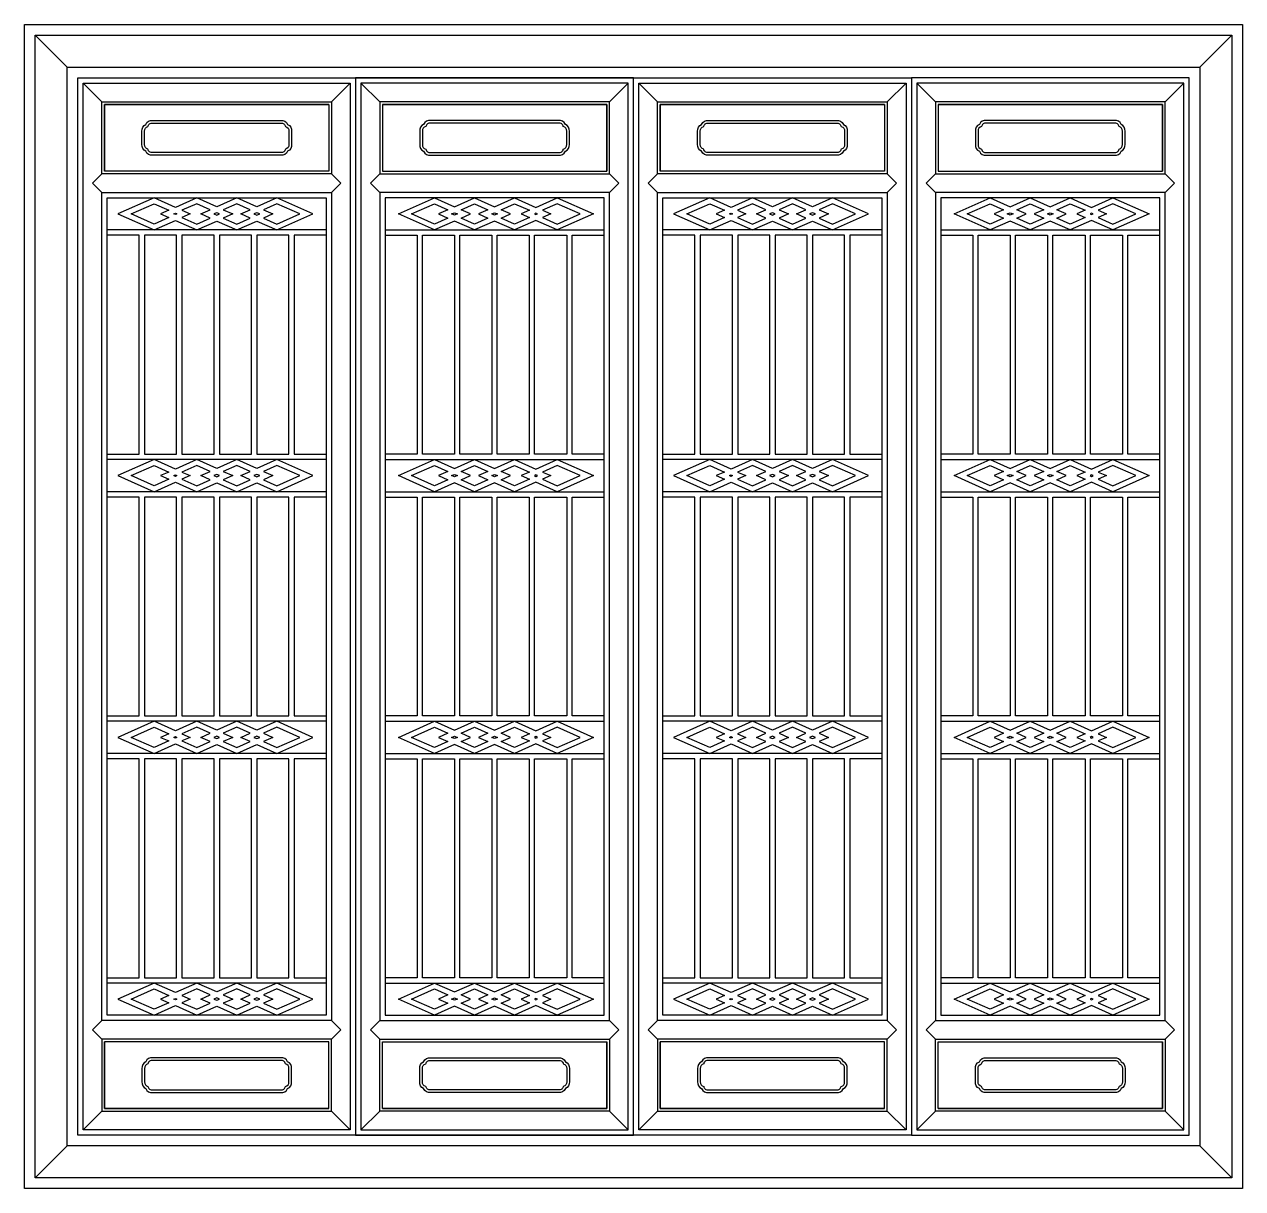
# Model space of a CAD drawing. Header units: metres. Extents: x 4312 to 6364, y 959 to 2921.
import ezdxf

# ---------------------------------------------------------------- set-up
doc = ezdxf.new("R2010")
doc.units = ezdxf.units.M
for name, color, linetype in [('3', 3, 'Continuous'), ('4', 4, 'Continuous'), ('7', 7, 'Continuous')]:
    doc.layers.add(name, color=color, linetype=linetype)

# ---------------------------------------------------------------- blocks, each defined once
blk = doc.blocks.new('窗-039')
at = {"layer": '3'}
for p, q in [((20, 2160), (80, 2100)), ((2260, 2160), (2200, 2100)), ((145, 2035), (110, 2070)), ((610, 2070), (575, 2035)), ((630, 2070), (665, 2035)), ((1095, 2035), (1130, 2070)), ((1185, 2035), (1150, 2070)), ((1650, 2070), (1615, 2035)), ((1670, 2070), (1705, 2035)), ((2135, 2035), (2170, 2070)), ((150, 2030), (150, 1905)), ((570, 2030), (570, 1905)), ((670, 2030), (670, 1905)), ((1090, 2030), (1090, 1905)), ((1190, 2030), (1190, 1905)), ((1610, 2030), (1610, 1905)), ((1710, 2030), (1710, 1905)), ((2130, 2030), (2130, 1905)), ((145, 1900), (127.5, 1882.5)), ((575, 1900), (592.5, 1882.5)), ((665, 1900), (647.5, 1882.5)), ((1095, 1900), (1112.5, 1882.5)), ((1185, 1900), (1167.5, 1882.5)), ((1615, 1900), (1632.5, 1882.5)), ((1705, 1900), (1687.5, 1882.5)), ((2135, 1900), (2152.5, 1882.5)), ((145, 1865), (127.5, 1882.5)), ((575, 1865), (592.5, 1882.5)), ((665, 1865), (647.5, 1882.5)), ((1095, 1865), (1112.5, 1882.5)), ((1185, 1865), (1167.5, 1882.5)), ((1615, 1865), (1632.5, 1882.5)), ((1705, 1865), (1687.5, 1882.5)), ((2135, 1865), (2152.5, 1882.5)), ((565, 1795), (155, 1795)), ((675, 1795), (1085, 1795)), ((1605, 1795), (1195, 1795)), ((1715, 1795), (2125, 1795)), ((565, 1365), (155, 1365)), ((675, 1365), (1085, 1365)), ((1605, 1365), (1195, 1365)), ((1715, 1365), (2125, 1365)), ((565, 1305), (155, 1305)), ((675, 1305), (1085, 1305)), ((1605, 1305), (1195, 1305)), ((1715, 1305), (2125, 1305)), ((565, 875), (155, 875)), ((675, 875), (1085, 875)), ((1605, 875), (1195, 875)), ((1715, 875), (2125, 875)), ((565, 815), (155, 815)), ((675, 815), (1085, 815)), ((1605, 815), (1195, 815)), ((1715, 815), (2125, 815)), ((565, 385), (155, 385)), ((675, 385), (1085, 385)), ((1605, 385), (1195, 385)), ((1715, 385), (2125, 385)), ((145, 315), (127.5, 297.5)), ((145, 280), (127.5, 297.5)), ((592.5, 297.5), (575, 315)), ((575, 280), (592.5, 297.5)), ((647.5, 297.5), (665, 315)), ((665, 280), (647.5, 297.5)), ((1095, 315), (1112.5, 297.5)), ((1095, 280), (1112.5, 297.5)), ((1185, 315), (1167.5, 297.5)), ((1185, 280), (1167.5, 297.5)), ((1632.5, 297.5), (1615, 315)), ((1615, 280), (1632.5, 297.5)), ((1687.5, 297.5), (1705, 315)), ((1705, 280), (1687.5, 297.5)), ((2135, 315), (2152.5, 297.5)), ((2135, 280), (2152.5, 297.5)), ((150, 150), (150, 275)), ((570, 150), (570, 275)), ((670, 150), (670, 275)), ((1090, 150), (1090, 275)), ((1190, 150), (1190, 275)), ((1610, 150), (1610, 275)), ((1710, 150), (1710, 275)), ((2130, 150), (2130, 275)), ((145, 145), (110, 110)), ((610, 110), (575, 145)), ((630, 110), (665, 145)), ((1095, 145), (1130, 110)), ((1185, 145), (1150, 110)), ((1650, 110), (1615, 145)), ((1670, 110), (1705, 145)), ((2135, 145), (2170, 110)), ((80, 80), (20, 20)), ((2260, 20), (2200, 80))]:
    blk.add_line(p, q, dxfattribs=at)
for points in [[(20, 2160), (2260, 2160), (2260, 20), (20, 20)], [(80, 2100), (2200, 2100), (2200, 80), (80, 80)], [(322.5, 1855), (282.56, 1837.25), (242.63, 1855), (175.13, 1825), (242.63, 1795), (282.56, 1812.75), (322.5, 1795), (360, 1811.67), (397.5, 1795), (435, 1811.67), (472.5, 1795), (540, 1825), (472.5, 1855), (435, 1838.33), (397.5, 1855), (360, 1838.33)], [(917.5, 1855), (957.44, 1837.25), (997.37, 1855), (1064.87, 1825), (997.37, 1795), (957.44, 1812.75), (917.5, 1795), (880, 1811.67), (842.5, 1795), (805, 1811.67), (767.5, 1795), (700, 1825), (767.5, 1855), (805, 1838.33), (842.5, 1855), (880, 1838.33)], [(1362.5, 1855), (1322.56, 1837.25), (1282.63, 1855), (1215.13, 1825), (1282.63, 1795), (1322.56, 1812.75), (1362.5, 1795), (1400, 1811.67), (1437.5, 1795), (1475, 1811.67), (1512.5, 1795), (1580, 1825), (1512.5, 1855), (1475, 1838.33), (1437.5, 1855), (1400, 1838.33)], [(1957.5, 1855), (1997.44, 1837.25), (2037.37, 1855), (2104.87, 1825), (2037.37, 1795), (1997.44, 1812.75), (1957.5, 1795), (1920, 1811.67), (1882.5, 1795), (1845, 1811.67), (1807.5, 1795), (1740, 1825), (1807.5, 1855), (1845, 1838.33), (1882.5, 1855), (1920, 1838.33)], [(270.25, 1831.78), (255, 1825), (270.25, 1818.22), (242.63, 1805.94), (199.75, 1825), (242.63, 1844.06)], [(282.56, 1823.69), (279.62, 1825), (282.56, 1826.31), (285.51, 1825)], [(347.69, 1817.14), (330, 1825), (347.69, 1832.86), (322.5, 1844.06), (294.88, 1831.78), (310.13, 1825), (294.88, 1818.22), (322.5, 1805.94)], [(360, 1822.61), (365.38, 1825), (360, 1827.39), (354.62, 1825)], [(372.31, 1832.86), (390, 1825), (372.31, 1817.14), (397.5, 1805.94), (422.69, 1817.14), (405, 1825), (422.69, 1832.86), (397.5, 1844.06)], [(447.31, 1832.86), (465, 1825), (447.31, 1817.14), (472.5, 1805.94), (515.38, 1825), (472.5, 1844.06)], [(792.69, 1832.86), (775, 1825), (792.69, 1817.14), (767.5, 1805.94), (724.62, 1825), (767.5, 1844.06)], [(867.69, 1832.86), (850, 1825), (867.69, 1817.14), (842.5, 1805.94), (817.31, 1817.14), (835, 1825), (817.31, 1832.86), (842.5, 1844.06)], [(880, 1822.61), (874.62, 1825), (880, 1827.39), (885.38, 1825)], [(892.31, 1817.14), (910, 1825), (892.31, 1832.86), (917.5, 1844.06), (945.12, 1831.78), (929.87, 1825), (945.12, 1818.22), (917.5, 1805.94)], [(957.44, 1823.69), (960.38, 1825), (957.44, 1826.31), (954.49, 1825)], [(969.75, 1831.78), (985, 1825), (969.75, 1818.22), (997.37, 1805.94), (1040.25, 1825), (997.37, 1844.06)], [(1310.25, 1831.78), (1295, 1825), (1310.25, 1818.22), (1282.63, 1805.94), (1239.75, 1825), (1282.63, 1844.06)], [(1322.56, 1823.69), (1319.62, 1825), (1322.56, 1826.31), (1325.51, 1825)], [(1387.69, 1817.14), (1370, 1825), (1387.69, 1832.86), (1362.5, 1844.06), (1334.88, 1831.78), (1350.13, 1825), (1334.88, 1818.22), (1362.5, 1805.94)], [(1400, 1822.61), (1405.38, 1825), (1400, 1827.39), (1394.62, 1825)], [(1412.31, 1832.86), (1430, 1825), (1412.31, 1817.14), (1437.5, 1805.94), (1462.69, 1817.14), (1445, 1825), (1462.69, 1832.86), (1437.5, 1844.06)], [(1487.31, 1832.86), (1505, 1825), (1487.31, 1817.14), (1512.5, 1805.94), (1555.38, 1825), (1512.5, 1844.06)], [(1832.69, 1832.86), (1815, 1825), (1832.69, 1817.14), (1807.5, 1805.94), (1764.62, 1825), (1807.5, 1844.06)], [(1907.69, 1832.86), (1890, 1825), (1907.69, 1817.14), (1882.5, 1805.94), (1857.31, 1817.14), (1875, 1825), (1857.31, 1832.86), (1882.5, 1844.06)], [(1920, 1822.61), (1914.62, 1825), (1920, 1827.39), (1925.38, 1825)], [(1932.31, 1817.14), (1950, 1825), (1932.31, 1832.86), (1957.5, 1844.06), (1985.12, 1831.78), (1969.87, 1825), (1985.12, 1818.22), (1957.5, 1805.94)], [(1997.44, 1823.69), (2000.38, 1825), (1997.44, 1826.31), (1994.49, 1825)], [(2009.75, 1831.78), (2025, 1825), (2009.75, 1818.22), (2037.37, 1805.94), (2080.25, 1825), (2037.37, 1844.06)], [(285, 1375), (285, 1785), (225, 1785), (225, 1375)], [(355, 1375), (355, 1785), (295, 1785), (295, 1375)], [(425, 1375), (425, 1785), (365, 1785), (365, 1375)], [(495, 1375), (495, 1785), (435, 1785), (435, 1375)], [(745, 1375), (745, 1785), (805, 1785), (805, 1375)], [(815, 1375), (815, 1785), (875, 1785), (875, 1375)], [(885, 1375), (885, 1785), (945, 1785), (945, 1375)], [(955, 1375), (955, 1785), (1015, 1785), (1015, 1375)], [(1325, 1375), (1325, 1785), (1265, 1785), (1265, 1375)], [(1395, 1375), (1395, 1785), (1335, 1785), (1335, 1375)], [(1465, 1375), (1465, 1785), (1405, 1785), (1405, 1375)], [(1535, 1375), (1535, 1785), (1475, 1785), (1475, 1375)], [(1785, 1375), (1785, 1785), (1845, 1785), (1845, 1375)], [(1855, 1375), (1855, 1785), (1915, 1785), (1915, 1375)], [(1925, 1375), (1925, 1785), (1985, 1785), (1985, 1375)], [(1995, 1375), (1995, 1785), (2055, 1785), (2055, 1375)], [(322.5, 1365), (282.56, 1347.25), (242.63, 1365), (175.13, 1335), (242.63, 1305), (282.56, 1322.75), (322.5, 1305), (360, 1321.67), (397.5, 1305), (435, 1321.67), (472.5, 1305), (540, 1335), (472.5, 1365), (435, 1348.33), (397.5, 1365), (360, 1348.33)], [(270.25, 1341.78), (255, 1335), (270.25, 1328.22), (242.63, 1315.94), (199.75, 1335), (242.63, 1354.06)], [(347.69, 1327.14), (330, 1335), (347.69, 1342.86), (322.5, 1354.06), (294.88, 1341.78), (310.13, 1335), (294.88, 1328.22), (322.5, 1315.94)], [(372.31, 1342.86), (390, 1335), (372.31, 1327.14), (397.5, 1315.94), (422.69, 1327.14), (405, 1335), (422.69, 1342.86), (397.5, 1354.06)], [(447.31, 1342.86), (465, 1335), (447.31, 1327.14), (472.5, 1315.94), (515.38, 1335), (472.5, 1354.06)], [(917.5, 1365), (957.44, 1347.25), (997.37, 1365), (1064.87, 1335), (997.37, 1305), (957.44, 1322.75), (917.5, 1305), (880, 1321.67), (842.5, 1305), (805, 1321.67), (767.5, 1305), (700, 1335), (767.5, 1365), (805, 1348.33), (842.5, 1365), (880, 1348.33)], [(792.69, 1342.86), (775, 1335), (792.69, 1327.14), (767.5, 1315.94), (724.62, 1335), (767.5, 1354.06)], [(867.69, 1342.86), (850, 1335), (867.69, 1327.14), (842.5, 1315.94), (817.31, 1327.14), (835, 1335), (817.31, 1342.86), (842.5, 1354.06)], [(892.31, 1327.14), (910, 1335), (892.31, 1342.86), (917.5, 1354.06), (945.12, 1341.78), (929.87, 1335), (945.12, 1328.22), (917.5, 1315.94)], [(969.75, 1341.78), (985, 1335), (969.75, 1328.22), (997.37, 1315.94), (1040.25, 1335), (997.37, 1354.06)], [(1362.5, 1365), (1322.56, 1347.25), (1282.63, 1365), (1215.13, 1335), (1282.63, 1305), (1322.56, 1322.75), (1362.5, 1305), (1400, 1321.67), (1437.5, 1305), (1475, 1321.67), (1512.5, 1305), (1580, 1335), (1512.5, 1365), (1475, 1348.33), (1437.5, 1365), (1400, 1348.33)], [(1310.25, 1341.78), (1295, 1335), (1310.25, 1328.22), (1282.63, 1315.94), (1239.75, 1335), (1282.63, 1354.06)], [(1387.69, 1327.14), (1370, 1335), (1387.69, 1342.86), (1362.5, 1354.06), (1334.88, 1341.78), (1350.13, 1335), (1334.88, 1328.22), (1362.5, 1315.94)], [(1412.31, 1342.86), (1430, 1335), (1412.31, 1327.14), (1437.5, 1315.94), (1462.69, 1327.14), (1445, 1335), (1462.69, 1342.86), (1437.5, 1354.06)], [(1487.31, 1342.86), (1505, 1335), (1487.31, 1327.14), (1512.5, 1315.94), (1555.38, 1335), (1512.5, 1354.06)], [(1957.5, 1365), (1997.44, 1347.25), (2037.37, 1365), (2104.87, 1335), (2037.37, 1305), (1997.44, 1322.75), (1957.5, 1305), (1920, 1321.67), (1882.5, 1305), (1845, 1321.67), (1807.5, 1305), (1740, 1335), (1807.5, 1365), (1845, 1348.33), (1882.5, 1365), (1920, 1348.33)], [(1832.69, 1342.86), (1815, 1335), (1832.69, 1327.14), (1807.5, 1315.94), (1764.62, 1335), (1807.5, 1354.06)], [(1907.69, 1342.86), (1890, 1335), (1907.69, 1327.14), (1882.5, 1315.94), (1857.31, 1327.14), (1875, 1335), (1857.31, 1342.86), (1882.5, 1354.06)], [(1932.31, 1327.14), (1950, 1335), (1932.31, 1342.86), (1957.5, 1354.06), (1985.12, 1341.78), (1969.87, 1335), (1985.12, 1328.22), (1957.5, 1315.94)], [(2009.75, 1341.78), (2025, 1335), (2009.75, 1328.22), (2037.37, 1315.94), (2080.25, 1335), (2037.37, 1354.06)], [(282.56, 1333.69), (279.62, 1335), (282.56, 1336.31), (285.51, 1335)], [(360, 1332.61), (365.38, 1335), (360, 1337.39), (354.62, 1335)], [(880, 1332.61), (874.62, 1335), (880, 1337.39), (885.38, 1335)], [(957.44, 1333.69), (960.38, 1335), (957.44, 1336.31), (954.49, 1335)], [(1322.56, 1333.69), (1319.62, 1335), (1322.56, 1336.31), (1325.51, 1335)], [(1400, 1332.61), (1405.38, 1335), (1400, 1337.39), (1394.62, 1335)], [(1920, 1332.61), (1914.62, 1335), (1920, 1337.39), (1925.38, 1335)], [(1997.44, 1333.69), (2000.38, 1335), (1997.44, 1336.31), (1994.49, 1335)], [(285, 885), (285, 1295), (225, 1295), (225, 885)], [(355, 885), (355, 1295), (295, 1295), (295, 885)], [(425, 885), (425, 1295), (365, 1295), (365, 885)], [(495, 885), (495, 1295), (435, 1295), (435, 885)], [(745, 885), (745, 1295), (805, 1295), (805, 885)], [(815, 885), (815, 1295), (875, 1295), (875, 885)], [(885, 885), (885, 1295), (945, 1295), (945, 885)], [(955, 885), (955, 1295), (1015, 1295), (1015, 885)], [(1325, 885), (1325, 1295), (1265, 1295), (1265, 885)], [(1395, 885), (1395, 1295), (1335, 1295), (1335, 885)], [(1465, 885), (1465, 1295), (1405, 1295), (1405, 885)], [(1535, 885), (1535, 1295), (1475, 1295), (1475, 885)], [(1785, 885), (1785, 1295), (1845, 1295), (1845, 885)], [(1855, 885), (1855, 1295), (1915, 1295), (1915, 885)], [(1925, 885), (1925, 1295), (1985, 1295), (1985, 885)], [(1995, 885), (1995, 1295), (2055, 1295), (2055, 885)], [(322.5, 875), (282.56, 857.25), (242.63, 875), (175.13, 845), (242.63, 815), (282.56, 832.75), (322.5, 815), (360, 831.67), (397.5, 815), (435, 831.67), (472.5, 815), (540, 845), (472.5, 875), (435, 858.33), (397.5, 875), (360, 858.33)], [(917.5, 875), (957.44, 857.25), (997.37, 875), (1064.87, 845), (997.37, 815), (957.44, 832.75), (917.5, 815), (880, 831.67), (842.5, 815), (805, 831.67), (767.5, 815), (700, 845), (767.5, 875), (805, 858.33), (842.5, 875), (880, 858.33)], [(1362.5, 875), (1322.56, 857.25), (1282.63, 875), (1215.13, 845), (1282.63, 815), (1322.56, 832.75), (1362.5, 815), (1400, 831.67), (1437.5, 815), (1475, 831.67), (1512.5, 815), (1580, 845), (1512.5, 875), (1475, 858.33), (1437.5, 875), (1400, 858.33)], [(1957.5, 875), (1997.44, 857.25), (2037.37, 875), (2104.87, 845), (2037.37, 815), (1997.44, 832.75), (1957.5, 815), (1920, 831.67), (1882.5, 815), (1845, 831.67), (1807.5, 815), (1740, 845), (1807.5, 875), (1845, 858.33), (1882.5, 875), (1920, 858.33)], [(270.25, 851.78), (255, 845), (270.25, 838.22), (242.63, 825.94), (199.75, 845), (242.63, 864.06)], [(282.56, 843.69), (279.62, 845), (282.56, 846.31), (285.51, 845)], [(347.69, 837.14), (330, 845), (347.69, 852.86), (322.5, 864.06), (294.88, 851.78), (310.13, 845), (294.88, 838.22), (322.5, 825.94)], [(360, 842.61), (365.38, 845), (360, 847.39), (354.62, 845)], [(372.31, 852.86), (390, 845), (372.31, 837.14), (397.5, 825.94), (422.69, 837.14), (405, 845), (422.69, 852.86), (397.5, 864.06)], [(447.31, 852.86), (465, 845), (447.31, 837.14), (472.5, 825.94), (515.38, 845), (472.5, 864.06)], [(792.69, 852.86), (775, 845), (792.69, 837.14), (767.5, 825.94), (724.62, 845), (767.5, 864.06)], [(867.69, 852.86), (850, 845), (867.69, 837.14), (842.5, 825.94), (817.31, 837.14), (835, 845), (817.31, 852.86), (842.5, 864.06)], [(880, 842.61), (874.62, 845), (880, 847.39), (885.38, 845)], [(892.31, 837.14), (910, 845), (892.31, 852.86), (917.5, 864.06), (945.12, 851.78), (929.87, 845), (945.12, 838.22), (917.5, 825.94)], [(957.44, 843.69), (960.38, 845), (957.44, 846.31), (954.49, 845)], [(969.75, 851.78), (985, 845), (969.75, 838.22), (997.37, 825.94), (1040.25, 845), (997.37, 864.06)], [(1310.25, 851.78), (1295, 845), (1310.25, 838.22), (1282.63, 825.94), (1239.75, 845), (1282.63, 864.06)], [(1322.56, 843.69), (1319.62, 845), (1322.56, 846.31), (1325.51, 845)], [(1387.69, 837.14), (1370, 845), (1387.69, 852.86), (1362.5, 864.06), (1334.88, 851.78), (1350.13, 845), (1334.88, 838.22), (1362.5, 825.94)], [(1400, 842.61), (1405.38, 845), (1400, 847.39), (1394.62, 845)], [(1412.31, 852.86), (1430, 845), (1412.31, 837.14), (1437.5, 825.94), (1462.69, 837.14), (1445, 845), (1462.69, 852.86), (1437.5, 864.06)], [(1487.31, 852.86), (1505, 845), (1487.31, 837.14), (1512.5, 825.94), (1555.38, 845), (1512.5, 864.06)], [(1832.69, 852.86), (1815, 845), (1832.69, 837.14), (1807.5, 825.94), (1764.62, 845), (1807.5, 864.06)], [(1907.69, 852.86), (1890, 845), (1907.69, 837.14), (1882.5, 825.94), (1857.31, 837.14), (1875, 845), (1857.31, 852.86), (1882.5, 864.06)], [(1920, 842.61), (1914.62, 845), (1920, 847.39), (1925.38, 845)], [(1932.31, 837.14), (1950, 845), (1932.31, 852.86), (1957.5, 864.06), (1985.12, 851.78), (1969.87, 845), (1985.12, 838.22), (1957.5, 825.94)], [(1997.44, 843.69), (2000.38, 845), (1997.44, 846.31), (1994.49, 845)], [(2009.75, 851.78), (2025, 845), (2009.75, 838.22), (2037.37, 825.94), (2080.25, 845), (2037.37, 864.06)], [(285, 395), (285, 805), (225, 805), (225, 395)], [(355, 395), (355, 805), (295, 805), (295, 395)], [(425, 395), (425, 805), (365, 805), (365, 395)], [(495, 395), (495, 805), (435, 805), (435, 395)], [(745, 395), (745, 805), (805, 805), (805, 395)], [(815, 395), (815, 805), (875, 805), (875, 395)], [(885, 395), (885, 805), (945, 805), (945, 395)], [(955, 395), (955, 805), (1015, 805), (1015, 395)], [(1325, 395), (1325, 805), (1265, 805), (1265, 395)], [(1395, 395), (1395, 805), (1335, 805), (1335, 395)], [(1465, 395), (1465, 805), (1405, 805), (1405, 395)], [(1535, 395), (1535, 805), (1475, 805), (1475, 395)], [(1785, 395), (1785, 805), (1845, 805), (1845, 395)], [(1855, 395), (1855, 805), (1915, 805), (1915, 395)], [(1925, 395), (1925, 805), (1985, 805), (1985, 395)], [(1995, 395), (1995, 805), (2055, 805), (2055, 395)], [(322.5, 385), (282.56, 367.25), (242.63, 385), (175.13, 355), (242.63, 325), (282.56, 342.75), (322.5, 325), (360, 341.67), (397.5, 325), (435, 341.67), (472.5, 325), (540, 355), (472.5, 385), (435, 368.33), (397.5, 385), (360, 368.33)], [(270.25, 361.78), (255, 355), (270.25, 348.22), (242.63, 335.94), (199.75, 355), (242.63, 374.06)], [(347.69, 347.14), (330, 355), (347.69, 362.86), (322.5, 374.06), (294.88, 361.78), (310.13, 355), (294.88, 348.22), (322.5, 335.94)], [(372.31, 362.86), (390, 355), (372.31, 347.14), (397.5, 335.94), (422.69, 347.14), (405, 355), (422.69, 362.86), (397.5, 374.06)], [(447.31, 362.86), (465, 355), (447.31, 347.14), (472.5, 335.94), (515.38, 355), (472.5, 374.06)], [(917.5, 385), (957.44, 367.25), (997.37, 385), (1064.87, 355), (997.37, 325), (957.44, 342.75), (917.5, 325), (880, 341.67), (842.5, 325), (805, 341.67), (767.5, 325), (700, 355), (767.5, 385), (805, 368.33), (842.5, 385), (880, 368.33)], [(792.69, 362.86), (775, 355), (792.69, 347.14), (767.5, 335.94), (724.62, 355), (767.5, 374.06)], [(867.69, 362.86), (850, 355), (867.69, 347.14), (842.5, 335.94), (817.31, 347.14), (835, 355), (817.31, 362.86), (842.5, 374.06)], [(892.31, 347.14), (910, 355), (892.31, 362.86), (917.5, 374.06), (945.12, 361.78), (929.87, 355), (945.12, 348.22), (917.5, 335.94)], [(969.75, 361.78), (985, 355), (969.75, 348.22), (997.37, 335.94), (1040.25, 355), (997.37, 374.06)], [(1362.5, 385), (1322.56, 367.25), (1282.63, 385), (1215.13, 355), (1282.63, 325), (1322.56, 342.75), (1362.5, 325), (1400, 341.67), (1437.5, 325), (1475, 341.67), (1512.5, 325), (1580, 355), (1512.5, 385), (1475, 368.33), (1437.5, 385), (1400, 368.33)], [(1310.25, 361.78), (1295, 355), (1310.25, 348.22), (1282.63, 335.94), (1239.75, 355), (1282.63, 374.06)], [(1387.69, 347.14), (1370, 355), (1387.69, 362.86), (1362.5, 374.06), (1334.88, 361.78), (1350.13, 355), (1334.88, 348.22), (1362.5, 335.94)], [(1412.31, 362.86), (1430, 355), (1412.31, 347.14), (1437.5, 335.94), (1462.69, 347.14), (1445, 355), (1462.69, 362.86), (1437.5, 374.06)], [(1487.31, 362.86), (1505, 355), (1487.31, 347.14), (1512.5, 335.94), (1555.38, 355), (1512.5, 374.06)], [(1957.5, 385), (1997.44, 367.25), (2037.37, 385), (2104.87, 355), (2037.37, 325), (1997.44, 342.75), (1957.5, 325), (1920, 341.67), (1882.5, 325), (1845, 341.67), (1807.5, 325), (1740, 355), (1807.5, 385), (1845, 368.33), (1882.5, 385), (1920, 368.33)], [(1832.69, 362.86), (1815, 355), (1832.69, 347.14), (1807.5, 335.94), (1764.62, 355), (1807.5, 374.06)], [(1907.69, 362.86), (1890, 355), (1907.69, 347.14), (1882.5, 335.94), (1857.31, 347.14), (1875, 355), (1857.31, 362.86), (1882.5, 374.06)], [(1932.31, 347.14), (1950, 355), (1932.31, 362.86), (1957.5, 374.06), (1985.12, 361.78), (1969.87, 355), (1985.12, 348.22), (1957.5, 335.94)], [(2009.75, 361.78), (2025, 355), (2009.75, 348.22), (2037.37, 335.94), (2080.25, 355), (2037.37, 374.06)], [(282.56, 353.69), (279.62, 355), (282.56, 356.31), (285.51, 355)], [(360, 352.61), (365.38, 355), (360, 357.39), (354.62, 355)], [(880, 352.61), (874.62, 355), (880, 357.39), (885.38, 355)], [(957.44, 353.69), (960.38, 355), (957.44, 356.31), (954.49, 355)], [(1322.56, 353.69), (1319.62, 355), (1322.56, 356.31), (1325.51, 355)], [(1400, 352.61), (1405.38, 355), (1400, 357.39), (1394.62, 355)], [(1920, 352.61), (1914.62, 355), (1920, 357.39), (1925.38, 355)], [(1997.44, 353.69), (2000.38, 355), (1997.44, 356.31), (1994.49, 355)]]:
    blk.add_lwpolyline(points, close=True, dxfattribs=at)
for points in [[(570, 2030), (570, 1905), (150, 1905), (150, 2030), (570, 2030), (150, 2030)], [(670, 2030), (670, 1905), (1090, 1905), (1090, 2030), (670, 2030), (1090, 2030)], [(1610, 2030), (1610, 1905), (1190, 1905), (1190, 2030), (1610, 2030), (1190, 2030)], [(1710, 2030), (1710, 1905), (2130, 1905), (2130, 2030), (1710, 2030), (2130, 2030)], [(435, 1827.39), (429.62, 1825), (435, 1822.61)], [(435, 1822.61), (440.38, 1825), (435, 1827.39)], [(805, 1822.61), (799.62, 1825), (805, 1827.39)], [(805, 1827.39), (810.38, 1825), (805, 1822.61)], [(1475, 1827.39), (1469.62, 1825), (1475, 1822.61)], [(1475, 1822.61), (1480.38, 1825), (1475, 1827.39)], [(1845, 1822.61), (1839.62, 1825), (1845, 1827.39)], [(1845, 1827.39), (1850.38, 1825), (1845, 1822.61)], [(155, 1375), (215, 1375), (215, 1785), (155, 1785)], [(565, 1785), (505, 1785), (505, 1375), (565, 1375)], [(675, 1785), (735, 1785), (735, 1375), (675, 1375)], [(1085, 1375), (1025, 1375), (1025, 1785), (1085, 1785)], [(1195, 1375), (1255, 1375), (1255, 1785), (1195, 1785)], [(1605, 1785), (1545, 1785), (1545, 1375), (1605, 1375)], [(1715, 1785), (1775, 1785), (1775, 1375), (1715, 1375)], [(2125, 1375), (2065, 1375), (2065, 1785), (2125, 1785)], [(435, 1337.39), (429.62, 1335), (435, 1332.61)], [(435, 1332.61), (440.38, 1335), (435, 1337.39)], [(805, 1332.61), (799.62, 1335), (805, 1337.39)], [(805, 1337.39), (810.38, 1335), (805, 1332.61)], [(1475, 1337.39), (1469.62, 1335), (1475, 1332.61)], [(1475, 1332.61), (1480.38, 1335), (1475, 1337.39)], [(1845, 1332.61), (1839.62, 1335), (1845, 1337.39)], [(1845, 1337.39), (1850.38, 1335), (1845, 1332.61)], [(155, 885), (215, 885), (215, 1295), (155, 1295)], [(565, 1295), (505, 1295), (505, 885), (565, 885)], [(675, 1295), (735, 1295), (735, 885), (675, 885)], [(1085, 885), (1025, 885), (1025, 1295), (1085, 1295)], [(1195, 885), (1255, 885), (1255, 1295), (1195, 1295)], [(1605, 1295), (1545, 1295), (1545, 885), (1605, 885)], [(1715, 1295), (1775, 1295), (1775, 885), (1715, 885)], [(2125, 885), (2065, 885), (2065, 1295), (2125, 1295)], [(435, 847.39), (429.62, 845), (435, 842.61)], [(435, 842.61), (440.38, 845), (435, 847.39)], [(805, 842.61), (799.62, 845), (805, 847.39)], [(805, 847.39), (810.38, 845), (805, 842.61)], [(1475, 847.39), (1469.62, 845), (1475, 842.61)], [(1475, 842.61), (1480.38, 845), (1475, 847.39)], [(1845, 842.61), (1839.62, 845), (1845, 847.39)], [(1845, 847.39), (1850.38, 845), (1845, 842.61)], [(155, 395), (215, 395), (215, 805), (155, 805)], [(565, 805), (505, 805), (505, 395), (565, 395)], [(675, 805), (735, 805), (735, 395), (675, 395)], [(1085, 395), (1025, 395), (1025, 805), (1085, 805)], [(1195, 395), (1255, 395), (1255, 805), (1195, 805)], [(1605, 805), (1545, 805), (1545, 395), (1605, 395)], [(1715, 805), (1775, 805), (1775, 395), (1715, 395)], [(2125, 395), (2065, 395), (2065, 805), (2125, 805)], [(435, 357.39), (429.62, 355), (435, 352.61)], [(435, 352.61), (440.38, 355), (435, 357.39)], [(805, 352.61), (799.62, 355), (805, 357.39)], [(805, 357.39), (810.38, 355), (805, 352.61)], [(1475, 357.39), (1469.62, 355), (1475, 352.61)], [(1475, 352.61), (1480.38, 355), (1475, 357.39)], [(1845, 352.61), (1839.62, 355), (1845, 357.39)], [(1845, 357.39), (1850.38, 355), (1845, 352.61)], [(570, 150), (570, 275), (150, 275), (150, 150), (570, 150), (150, 150)], [(670, 150), (670, 275), (1090, 275), (1090, 150), (670, 150), (1090, 150)], [(1610, 150), (1610, 275), (1190, 275), (1190, 150), (1610, 150), (1190, 150)], [(1710, 150), (1710, 275), (2130, 275), (2130, 150), (1710, 150), (2130, 150)]]:
    blk.add_lwpolyline(points, dxfattribs=at)
for points in [[(479.62, 1935), (240.38, 1935, -0.34), (227.28, 1942.36, -0.32), (220, 1955.28), (220, 1979.72, -0.32), (227.28, 1992.64, -0.34), (240.38, 2000), (479.62, 2000, -0.34), (492.72, 1992.64, -0.32), (500, 1979.72), (500, 1955.28, -0.32), (492.72, 1942.36, -0.34)], [(480, 1940), (240, 1940, -0.42), (231.32, 1946.25, -0.4), (225, 1955), (225, 1980, -0.4), (231.32, 1988.75, -0.42), (240, 1995), (480, 1995, -0.42), (488.68, 1988.75, -0.4), (495, 1980), (495, 1955, -0.4), (488.68, 1946.25, -0.42)], [(760.38, 1935), (999.62, 1935, 0.34), (1012.72, 1942.36, 0.32), (1020, 1955.28), (1020, 1979.72, 0.32), (1012.72, 1992.64, 0.34), (999.62, 2000), (760.38, 2000, 0.34), (747.28, 1992.64, 0.32), (740, 1979.72), (740, 1955.28, 0.32), (747.28, 1942.36, 0.34)], [(760, 1940), (1000, 1940, 0.42), (1008.68, 1946.25, 0.4), (1015, 1955), (1015, 1980, 0.4), (1008.68, 1988.75, 0.42), (1000, 1995), (760, 1995, 0.42), (751.32, 1988.75, 0.4), (745, 1980), (745, 1955, 0.4), (751.32, 1946.25, 0.42)], [(1519.62, 1935), (1280.38, 1935, -0.34), (1267.28, 1942.36, -0.32), (1260, 1955.28), (1260, 1979.72, -0.32), (1267.28, 1992.64, -0.34), (1280.38, 2000), (1519.62, 2000, -0.34), (1532.72, 1992.64, -0.32), (1540, 1979.72), (1540, 1955.28, -0.32), (1532.72, 1942.36, -0.34)], [(1520, 1940), (1280, 1940, -0.42), (1271.32, 1946.25, -0.4), (1265, 1955), (1265, 1980, -0.4), (1271.32, 1988.75, -0.42), (1280, 1995), (1520, 1995, -0.42), (1528.68, 1988.75, -0.4), (1535, 1980), (1535, 1955, -0.4), (1528.68, 1946.25, -0.42)], [(1800.38, 1935), (2039.62, 1935, 0.34), (2052.72, 1942.36, 0.32), (2060, 1955.28), (2060, 1979.72, 0.32), (2052.72, 1992.64, 0.34), (2039.62, 2000), (1800.38, 2000, 0.34), (1787.28, 1992.64, 0.32), (1780, 1979.72), (1780, 1955.28, 0.32), (1787.28, 1942.36, 0.34)], [(1800, 1940), (2040, 1940, 0.42), (2048.68, 1946.25, 0.4), (2055, 1955), (2055, 1980, 0.4), (2048.68, 1988.75, 0.42), (2040, 1995), (1800, 1995, 0.42), (1791.32, 1988.75, 0.4), (1785, 1980), (1785, 1955, 0.4), (1791.32, 1946.25, 0.42)], [(479.62, 245), (240.38, 245, 0.34), (227.28, 237.64, 0.32), (220, 224.72), (220, 200.28, 0.32), (227.28, 187.36, 0.34), (240.38, 180), (479.62, 180, 0.34), (492.72, 187.36, 0.32), (500, 200.28), (500, 224.72, 0.32), (492.72, 237.64, 0.34)], [(480, 240), (240, 240, 0.42), (231.32, 233.75, 0.4), (225, 225), (225, 200, 0.4), (231.32, 191.25, 0.42), (240, 185), (480, 185, 0.42), (488.68, 191.25, 0.4), (495, 200), (495, 225, 0.4), (488.68, 233.75, 0.42)], [(760.38, 245), (999.62, 245, -0.34), (1012.72, 237.64, -0.32), (1020, 224.72), (1020, 200.28, -0.32), (1012.72, 187.36, -0.34), (999.62, 180), (760.38, 180, -0.34), (747.28, 187.36, -0.32), (740, 200.28), (740, 224.72, -0.32), (747.28, 237.64, -0.34)], [(760, 240), (1000, 240, -0.42), (1008.68, 233.75, -0.4), (1015, 225), (1015, 200, -0.4), (1008.68, 191.25, -0.42), (1000, 185), (760, 185, -0.42), (751.32, 191.25, -0.4), (745, 200), (745, 225, -0.4), (751.32, 233.75, -0.42)], [(1519.62, 245), (1280.38, 245, 0.34), (1267.28, 237.64, 0.32), (1260, 224.72), (1260, 200.28, 0.32), (1267.28, 187.36, 0.34), (1280.38, 180), (1519.62, 180, 0.34), (1532.72, 187.36, 0.32), (1540, 200.28), (1540, 224.72, 0.32), (1532.72, 237.64, 0.34)], [(1520, 240), (1280, 240, 0.42), (1271.32, 233.75, 0.4), (1265, 225), (1265, 200, 0.4), (1271.32, 191.25, 0.42), (1280, 185), (1520, 185, 0.42), (1528.68, 191.25, 0.4), (1535, 200), (1535, 225, 0.4), (1528.68, 233.75, 0.42)], [(1800.38, 245), (2039.62, 245, -0.34), (2052.72, 237.64, -0.32), (2060, 224.72), (2060, 200.28, -0.32), (2052.72, 187.36, -0.34), (2039.62, 180), (1800.38, 180, -0.34), (1787.28, 187.36, -0.32), (1780, 200.28), (1780, 224.72, -0.32), (1787.28, 237.64, -0.34)], [(1800, 240), (2040, 240, -0.42), (2048.68, 233.75, -0.4), (2055, 225), (2055, 200, -0.4), (2048.68, 191.25, -0.42), (2040, 185), (1800, 185, -0.42), (1791.32, 191.25, -0.4), (1785, 200), (1785, 225, -0.4), (1791.32, 233.75, -0.42)]]:
    blk.add_lwpolyline(points, format="xyb", close=True, dxfattribs=at)
at = {"layer": '4'}
for points in [[(0, 2180), (2280, 2180), (2280, 0), (0, 0)], [(100, 100), (100, 2080), (1660, 2080), (1660, 100)], [(100, 100), (100, 2080), (620, 2080), (620, 100)], [(1140, 100), (1140, 2080), (620, 2080), (620, 100)], [(1140, 100), (1140, 2080), (1660, 2080), (1660, 100)], [(2180, 100), (2180, 2080), (1660, 2080), (1660, 100)]]:
    blk.add_lwpolyline(points, close=True, dxfattribs=at)
at = {"layer": '4', "color": 3}
for points in [[(610, 110), (110, 110), (110, 2070), (610, 2070), (610, 110)], [(630, 110), (1130, 110), (1130, 2070), (630, 2070), (630, 110)], [(1650, 110), (1150, 110), (1150, 2070), (1650, 2070), (1650, 110)], [(1670, 110), (2170, 110), (2170, 2070), (1670, 2070), (1670, 110)]]:
    blk.add_lwpolyline(points, close=True, dxfattribs=at)
at = {"layer": '7'}
for points in [[(145, 2035), (575, 2035), (575, 1900), (145, 1900)], [(1095, 2035), (665, 2035), (665, 1900), (1095, 1900)], [(1185, 2035), (1615, 2035), (1615, 1900), (1185, 1900)], [(2135, 2035), (1705, 2035), (1705, 1900), (2135, 1900)], [(155, 325), (155, 1855), (565, 1855), (565, 325)], [(1085, 325), (1085, 1855), (675, 1855), (675, 325)], [(1195, 325), (1195, 1855), (1605, 1855), (1605, 325)], [(2125, 325), (2125, 1855), (1715, 1855), (1715, 325)], [(145, 145), (575, 145), (575, 280), (145, 280)], [(1095, 145), (665, 145), (665, 280), (1095, 280)], [(1185, 145), (1615, 145), (1615, 280), (1185, 280)], [(2135, 145), (1705, 145), (1705, 280), (2135, 280)]]:
    blk.add_lwpolyline(points, close=True, dxfattribs=at)
for points in [[(145, 315), (145, 1865), (575, 1865), (575, 315), (145, 315)], [(1095, 315), (1095, 1865), (665, 1865), (665, 315), (1095, 315)], [(1185, 315), (1185, 1865), (1615, 1865), (1615, 315), (1185, 315)], [(2135, 315), (2135, 1865), (1705, 1865), (1705, 315), (2135, 315)]]:
    blk.add_lwpolyline(points, dxfattribs=at)

msp = doc.modelspace()

# ---------------------------------------------------------------- block references
at = {"layer": '3', "xscale": 0.9, "yscale": 0.9, "zscale": 0.9}
msp.add_blockref('窗-039', (4312.44, 959.05), dxfattribs=at)

doc.saveas('drawing.dxf')
